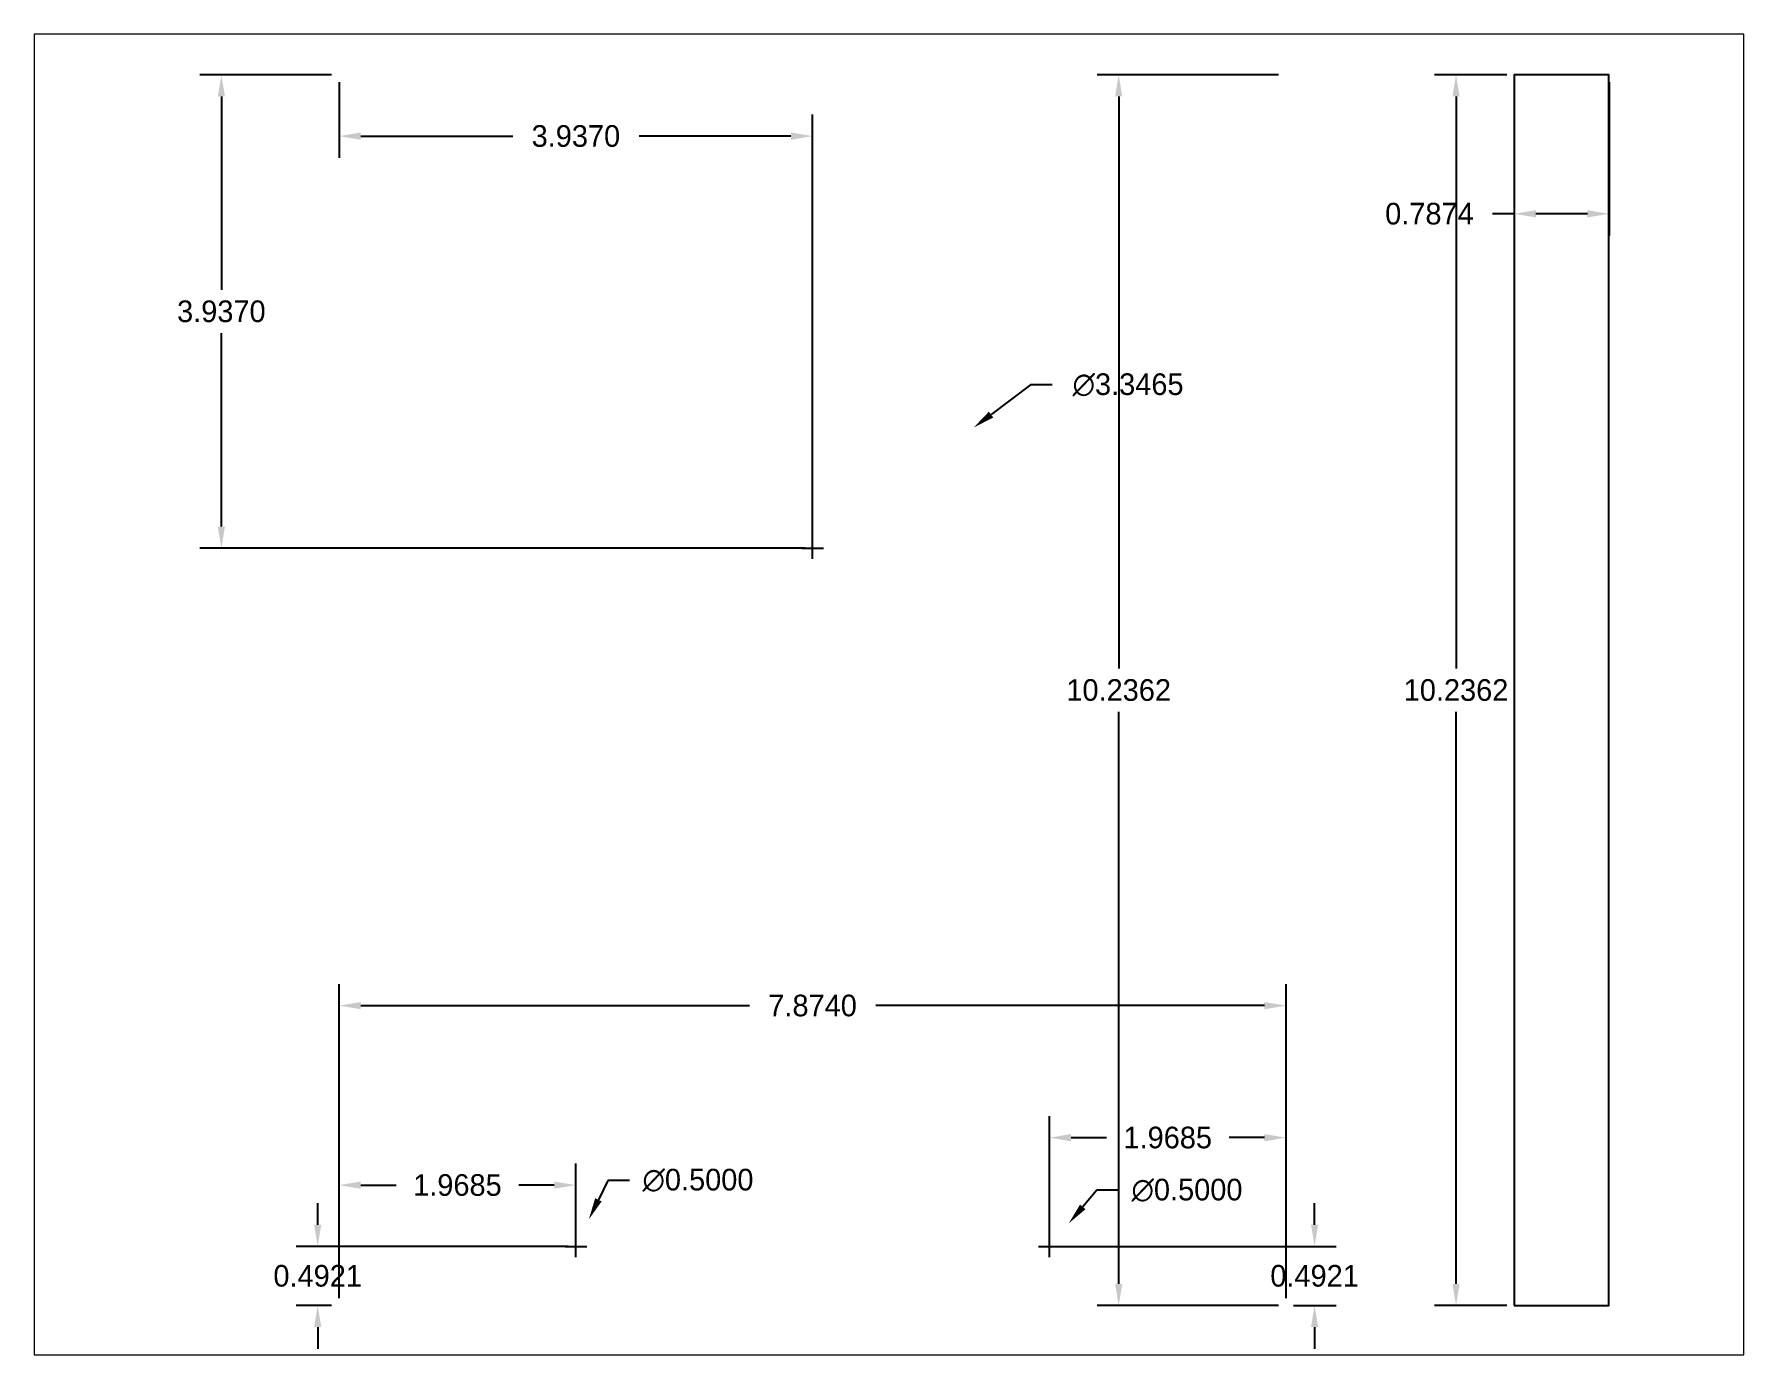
# Paper-space layout 'Layout3' of a CAD drawing. Header units: inches. Extents: x 1.1 to 9.9, y 0.85 to 7.65.
# The model-space entities are those that its viewports show. They can reach past a viewport. Long polylines and large blocks are cut down to what shows.
import ezdxf

# ---------------------------------------------------------------- set-up
doc = ezdxf.new("R2010")
doc.units = ezdxf.units.IN
doc.header["$MEASUREMENT"] = 0
doc.dimstyles.get("Standard").update_dxf_attribs({"dimtxt": 0.18, "dimasz": 0.18, "dimexe": 0.18, "dimexo": 0.0625, "dimgap": 0.09, "dimtad": 0, "dimtih": 1, "dimtoh": 1, "dimdec": 4, "dimzin": 0, "dimdsep": 46, "dimtxsty": 'Standard', "dimcen": 0.09, "dimadec": 0, "dimazin": 0, "dimtfac": 1, "dimtdec": 4, "dimtofl": 0, "dimtmove": 0, "dimatfit": 3, "dimfxl": 1, "dimtolj": 1, "dimtzin": 0, "dimarcsym": 0})

# ---------------------------------------------------------------- blocks, each defined once
blk = doc.blocks.new('*D3')
at = {"color": 0, "lineweight": -2, "transparency": 16777216}
for p, q in [((6.3, 0.958), (6.183, 0.82)), ((6.48, 0.958), (6.3, 0.958)), ((5.906, 0.402), (5.906, 0.582)), ((5.816, 0.492), (5.996, 0.492))]:
    blk.add_line(p, q, dxfattribs=at)
at = {"color": 0, "transparency": 16777216}
blk.add_solid([(6.161, 0.84), (6.206, 0.801), (6.067, 0.683)], dxfattribs=at)
at = {"layer": 'Defpoints', "color": 0, "transparency": 16777216}
for p in [(6.067, 0.683, 0.787), (5.744, 0.301, 0.787)]:
    blk.add_point(p, dxfattribs=at)
at = {"color": 0, "transparency": 16777216, "insert": (7.05, 0.958), "char_height": 0.18, "attachment_point": 5}
blk.add_mtext('\\A1;∅0.5000', dxfattribs=at)
blk = doc.blocks.new('*D4')
at = {"color": 0, "lineweight": -2, "transparency": 16777216}
for p, q in [((8.111, 0.672), (8.111, 0.852)), ((5.968, 0.492), (8.291, 0.492)), ((7.937, 0), (8.291, 0)), ((8.111, -0.18), (8.111, -0.36))]:
    blk.add_line(p, q, dxfattribs=at)
at = {"color": 0, "transparency": 16777216}
for points in [[(8.081, 0.672), (8.141, 0.672), (8.111, 0.492)], [(8.081, -0.18), (8.141, -0.18), (8.111, 0)]]:
    blk.add_solid(points, dxfattribs=at)
at = {"layer": 'Defpoints', "color": 0, "transparency": 16777216}
for p in [(5.906, 0.492), (7.874, 0), (8.111, 0)]:
    blk.add_point(p, dxfattribs=at)
at = {"color": 0, "transparency": 16777216, "insert": (8.111, 0.246), "char_height": 0.18, "attachment_point": 5}
blk.add_mtext('\\A1;0.4921', dxfattribs=at)
blk = doc.blocks.new('*D7')
at = {"color": 0, "lineweight": -2, "transparency": 16777216}
for p, q in [((2.234, 1.041), (2.156, 0.879)), ((2.414, 1.041), (2.234, 1.041)), ((1.969, 0.402), (1.969, 0.582)), ((1.879, 0.492), (2.059, 0.492))]:
    blk.add_line(p, q, dxfattribs=at)
at = {"color": 0, "transparency": 16777216}
blk.add_solid([(2.129, 0.892), (2.183, 0.866), (2.077, 0.717)], dxfattribs=at)
at = {"layer": 'Defpoints', "color": 0, "transparency": 16777216}
for p in [(2.077, 0.717, 0.787), (1.86, 0.267, 0.787)]:
    blk.add_point(p, dxfattribs=at)
at = {"color": 0, "transparency": 16777216, "insert": (2.984, 1.041), "char_height": 0.18, "attachment_point": 5}
blk.add_mtext('\\A1;∅0.5000', dxfattribs=at)
blk = doc.blocks.new('*D8')
at = {"color": 0, "lineweight": -2, "transparency": 16777216}
for p, q in [((-0.178, 0.672), (-0.178, 0.852)), ((1.906, 0.492), (-0.358, 0.492)), ((-0.063, 0), (-0.358, 0)), ((-0.178, -0.18), (-0.178, -0.36))]:
    blk.add_line(p, q, dxfattribs=at)
at = {"color": 0, "transparency": 16777216}
for points in [[(-0.208, 0.672), (-0.148, 0.672), (-0.178, 0.492)], [(-0.208, -0.18), (-0.148, -0.18), (-0.178, 0)]]:
    blk.add_solid(points, dxfattribs=at)
at = {"layer": 'Defpoints', "color": 0, "transparency": 16777216}
for p in [(1.969, 0.492), (0, 0), (-0.178, 0)]:
    blk.add_point(p, dxfattribs=at)
at = {"color": 0, "transparency": 16777216, "insert": (-0.178, 0.246), "char_height": 0.18, "attachment_point": 5}
blk.add_mtext('\\A1;0.4921', dxfattribs=at)
blk = doc.blocks.new('*D9')
at = {"color": 0, "lineweight": -2, "transparency": 16777216}
for p, q in [((0, 0.062), (0, 1.181)), ((1.969, 0.555), (1.969, 1.181)), ((0.18, 1.001), (0.474, 1.001)), ((1.789, 1.001), (1.494, 1.001))]:
    blk.add_line(p, q, dxfattribs=at)
at = {"color": 0, "transparency": 16777216}
for points in [[(0.18, 1.031), (0.18, 0.971), (0, 1.001)], [(1.789, 1.031), (1.789, 0.971), (1.969, 1.001)]]:
    blk.add_solid(points, dxfattribs=at)
at = {"layer": 'Defpoints', "color": 0, "transparency": 16777216}
for p in [(1.969, 1.001), (1.969, 0.492, -0.787), (0, 0, -0.787)]:
    blk.add_point(p, dxfattribs=at)
at = {"color": 0, "transparency": 16777216, "insert": (0.984, 1.001), "char_height": 0.18, "attachment_point": 5}
blk.add_mtext('\\A1;1.9685', dxfattribs=at)
blk = doc.blocks.new('*D11')
at = {"color": 0, "lineweight": -2, "transparency": 16777216}
for p, q in [((-0.063, 10.236), (-1.159, 10.236)), ((-0.979, 10.056), (-0.979, 8.448)), ((-0.979, 6.479), (-0.979, 8.088)), ((3.875, 6.299), (-1.159, 6.299))]:
    blk.add_line(p, q, dxfattribs=at)
at = {"color": 0, "transparency": 16777216}
for points in [[(-1.009, 10.056), (-0.949, 10.056), (-0.979, 10.236)], [(-1.009, 6.479), (-0.949, 6.479), (-0.979, 6.299)]]:
    blk.add_solid(points, dxfattribs=at)
at = {"layer": 'Defpoints', "color": 0, "transparency": 16777216}
for p in [(-0.979, 10.236), (0, 10.236), (3.937, 6.299)]:
    blk.add_point(p, dxfattribs=at)
at = {"color": 0, "transparency": 16777216, "insert": (-0.979, 8.268), "char_height": 0.18, "attachment_point": 5}
blk.add_mtext('\\A1;3.9370', dxfattribs=at)
blk = doc.blocks.new('*D12')
at = {"color": 0, "lineweight": -2, "transparency": 16777216}
for p, q in [((0, 10.174), (0, 9.546)), ((3.937, 6.362), (3.937, 9.906)), ((0.18, 9.726), (1.444, 9.726)), ((3.757, 9.726), (2.494, 9.726))]:
    blk.add_line(p, q, dxfattribs=at)
at = {"color": 0, "transparency": 16777216}
for points in [[(0.18, 9.756), (0.18, 9.696), (0, 9.726)], [(3.757, 9.756), (3.757, 9.696), (3.937, 9.726)]]:
    blk.add_solid(points, dxfattribs=at)
at = {"layer": 'Defpoints', "color": 0, "transparency": 16777216}
for p in [(0, 10.236), (3.937, 9.726), (3.937, 6.299)]:
    blk.add_point(p, dxfattribs=at)
at = {"color": 0, "transparency": 16777216, "insert": (1.969, 9.726), "char_height": 0.18, "attachment_point": 5}
blk.add_mtext('\\A1;3.9370', dxfattribs=at)
blk = doc.blocks.new('*D13')
at = {"color": 0, "lineweight": -2, "transparency": 16777216}
for p, q in [((5.75, 7.657), (5.421, 7.41)), ((5.93, 7.657), (5.75, 7.657)), ((3.847, 6.299), (4.027, 6.299)), ((3.937, 6.209), (3.937, 6.389))]:
    blk.add_line(p, q, dxfattribs=at)
at = {"color": 0, "transparency": 16777216}
blk.add_solid([(5.403, 7.434), (5.439, 7.386), (5.276, 7.302)], dxfattribs=at)
at = {"layer": 'Defpoints', "color": 0, "transparency": 16777216}
for p in [(5.276, 7.302, 0.787), (2.598, 5.296, 0.787)]:
    blk.add_point(p, dxfattribs=at)
at = {"color": 0, "transparency": 16777216, "insert": (6.56, 7.657), "char_height": 0.18, "attachment_point": 5}
blk.add_mtext('\\A1;∅3.3465', dxfattribs=at)
blk = doc.blocks.new('*D14')
at = {"color": 0, "lineweight": -2, "transparency": 16777216}
for p, q in [((5.906, 0.555), (5.906, 1.576)), ((7.874, 0.062), (7.874, 1.576)), ((6.086, 1.396), (6.38, 1.396)), ((7.694, 1.396), (7.4, 1.396))]:
    blk.add_line(p, q, dxfattribs=at)
at = {"color": 0, "transparency": 16777216}
for points in [[(6.086, 1.426), (6.086, 1.366), (5.906, 1.396)], [(7.694, 1.426), (7.694, 1.366), (7.874, 1.396)]]:
    blk.add_solid(points, dxfattribs=at)
at = {"layer": 'Defpoints', "color": 0, "transparency": 16777216}
for p in [(7.874, 1.396), (5.906, 0.492, -0.787), (7.874, 0, -0.787)]:
    blk.add_point(p, dxfattribs=at)
at = {"color": 0, "transparency": 16777216, "insert": (6.89, 1.396), "char_height": 0.18, "attachment_point": 5}
blk.add_mtext('\\A1;1.9685', dxfattribs=at)
blk = doc.blocks.new('*D15')
at = {"color": 0, "lineweight": -2, "transparency": 16777216}
for p, q in [((0, 0.062), (0, 2.674)), ((7.874, 0.062), (7.874, 2.674)), ((0.18, 2.494), (3.412, 2.494)), ((7.694, 2.494), (4.462, 2.494))]:
    blk.add_line(p, q, dxfattribs=at)
at = {"color": 0, "transparency": 16777216}
for points in [[(0.18, 2.524), (0.18, 2.464), (0, 2.494)], [(7.694, 2.524), (7.694, 2.464), (7.874, 2.494)]]:
    blk.add_solid(points, dxfattribs=at)
at = {"layer": 'Defpoints', "color": 0, "transparency": 16777216}
for p in [(7.874, 2.494), (0, 0, -0.787), (7.874, 0, -0.787)]:
    blk.add_point(p, dxfattribs=at)
at = {"color": 0, "transparency": 16777216, "insert": (3.937, 2.494), "char_height": 0.18, "attachment_point": 5}
blk.add_mtext('\\A1;7.8740', dxfattribs=at)
blk = doc.blocks.new('*D16')
at = {"color": 0, "lineweight": -2, "transparency": 16777216}
for p, q in [((7.812, 10.236), (6.302, 10.236)), ((6.482, 10.056), (6.482, 5.298)), ((6.482, 0.18), (6.482, 4.938)), ((7.812, 0), (6.302, 0))]:
    blk.add_line(p, q, dxfattribs=at)
at = {"color": 0, "transparency": 16777216}
for points in [[(6.452, 10.056), (6.512, 10.056), (6.482, 10.236)], [(6.452, 0.18), (6.512, 0.18), (6.482, 0)]]:
    blk.add_solid(points, dxfattribs=at)
at = {"layer": 'Defpoints', "color": 0, "transparency": 16777216}
for p in [(7.874, 10.236, -0.787), (7.874, 0, -0.787), (6.482, 0)]:
    blk.add_point(p, dxfattribs=at)
at = {"color": 0, "transparency": 16777216, "insert": (6.482, 5.118), "char_height": 0.18, "attachment_point": 5}
blk.add_mtext('\\A1;10.2362', dxfattribs=at)
blk = doc.blocks.new('*D19')
at = {"color": 0, "lineweight": -2, "transparency": 16777216}
for p, q in [((9.709, 10.236), (9.107, 10.236)), ((9.287, 10.056), (9.287, 5.298)), ((9.287, 0.18), (9.287, 4.938)), ((9.709, 0), (9.107, 0))]:
    blk.add_line(p, q, dxfattribs=at)
at = {"color": 0, "transparency": 16777216}
for points in [[(9.257, 10.056), (9.317, 10.056), (9.287, 10.236)], [(9.257, 0.18), (9.317, 0.18), (9.287, 0)]]:
    blk.add_solid(points, dxfattribs=at)
at = {"layer": 'Defpoints', "color": 0, "transparency": 16777216}
for p in [(9.771, 10.236, 0.787), (9.771, 0, 0.787), (9.287, 0)]:
    blk.add_point(p, dxfattribs=at)
at = {"color": 0, "transparency": 16777216, "insert": (9.287, 5.118), "char_height": 0.18, "attachment_point": 5}
blk.add_mtext('\\A1;10.2362', dxfattribs=at)
blk = doc.blocks.new('*D22')
at = {"color": 0, "lineweight": -2, "transparency": 16777216}
for p, q in [((9.771, 10.174), (9.771, 8.9)), ((10.559, 10.174), (10.559, 8.9)), ((9.771, 9.08), (9.591, 9.08)), ((10.379, 9.08), (9.951, 9.08))]:
    blk.add_line(p, q, dxfattribs=at)
at = {"color": 0, "transparency": 16777216}
for points in [[(9.951, 9.11), (9.951, 9.05), (9.771, 9.08)], [(10.379, 9.11), (10.379, 9.05), (10.559, 9.08)]]:
    blk.add_solid(points, dxfattribs=at)
at = {"layer": 'Defpoints', "color": 0, "transparency": 16777216}
for p in [(9.771, 10.236, 0.787), (10.559, 10.236, 0.787), (9.771, 9.08)]:
    blk.add_point(p, dxfattribs=at)
at = {"color": 0, "transparency": 16777216, "insert": (9.066, 9.08), "char_height": 0.18, "attachment_point": 5}
blk.add_mtext('\\A1;0.7874', dxfattribs=at)

msp = doc.modelspace()

# ---------------------------------------------------------------- linework, layer by layer
at = {"elevation": 0.7874}
msp.add_lwpolyline([(9.77145, 0), (10.55885, 0), (10.55885, 10.23622), (9.77145, 10.23622)], close=True, dxfattribs=at)

# ---------------------------------------------------------------- dimensions: what is measured, and where the dimension line sits
for base, p1, p2, picture, middle in [((-0.97917, 10.23622), (3.93701, 6.29921), (0, 10.23622), '*D11', (-0.97917, 8.26772)), ((6.48211, 0, 0.7874), (7.87402, 10.23622), (7.87402, 0), '*D16', (6.48211, 5.11811, 0.7874)), ((9.28665, 0), (9.77145, 10.23622, 0.7874), (9.77145, 0, 0.7874), '*D19', (9.28665, 5.11811)), ((-0.17844, 0), (1.9685, 0.49213), (0, 0), '*D8', (-0.17844, 0.24606)), ((8.11084, 0), (5.90551, 0.49213), (7.87402, 0), '*D4', (8.11084, 0.24606))]:
    dim = msp.add_linear_dim(base=base, p1=p1, p2=p2, angle=90, dimstyle='Standard')
    dim.commit()
    dim.dimension.update_dxf_attribs({"geometry": picture, "text_midpoint": middle})
dim = msp.add_linear_dim(base=(3.93701, 9.72572), p1=(0, 10.23622), p2=(3.93701, 6.29921), dimstyle='Standard')
dim.commit()
dim.dimension.update_dxf_attribs({"geometry": '*D12', "text_midpoint": (1.9685, 9.72572), "dimtype": 160})
for base, p1, p2, picture, middle in [((9.77145, 9.0804), (10.55885, 10.23622, 0.7874), (9.77145, 10.23622, 0.7874), '*D22', (9.06645, 9.0804)), ((7.87402, 2.49425, 0.7874), (0, 0), (7.87402, 0), '*D15', (3.93701, 2.49425, 0.7874)), ((7.87402, 1.3964, 0.7874), (5.90551, 0.49213), (7.87402, 0), '*D14', (6.88976, 1.3964, 0.7874)), ((1.9685, 1.00115, 0.7874), (0, 0), (1.9685, 0.49213), '*D9', (0.98425, 1.00115, 0.7874))]:
    dim = msp.add_linear_dim(base=base, p1=p1, p2=p2, dimstyle='Standard')
    dim.commit()
    dim.dimension.update_dxf_attribs({"geometry": picture, "text_midpoint": middle})
for p1, p2, picture, middle in [((2.59758, 5.29641, 0.7874), (5.27644, 7.30202, 0.7874), '*D13', (6.56022, 7.65673)), ((1.85972, 0.26703, 0.7874), (2.07729, 0.71722, 0.7874), '*D7', (2.98393, 1.04135)), ((5.74393, 0.30136, 0.7874), (6.0671, 0.68289, 0.7874), '*D3', (7.04978, 0.95759))]:
    dim = msp.add_diameter_dim_2p(p1=p1, p2=p2, dimstyle='Standard')
    dim.commit()
    dim.dimension.update_dxf_attribs({"geometry": picture, "text_midpoint": middle, "dimtype": 163})

psp = doc.layouts.new('Layout3')

# ---------------------------------------------------------------- viewports
at = {"layer": '0', "view_target_point": (4.57234, 5.08189)}
psp.add_viewport(center=(5.5, 4.25), size=(8.8, 6.8), view_center_point=(0, 0), view_height=10.9842385, dxfattribs=at)

doc.saveas('drawing.dxf')
